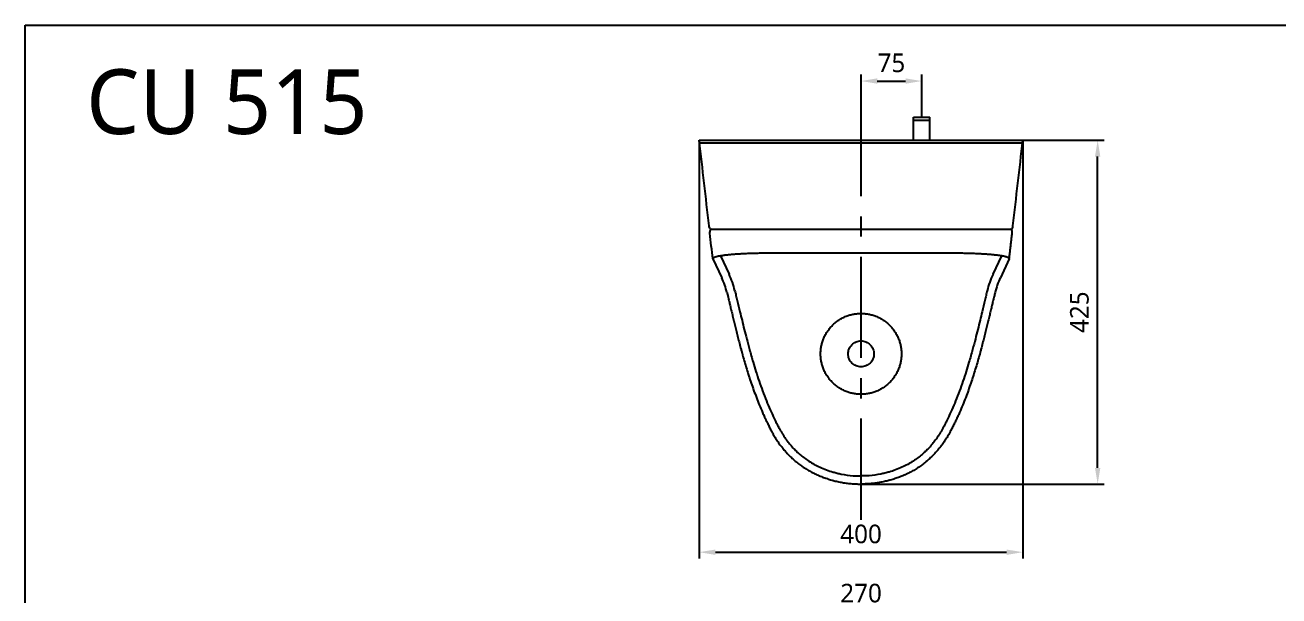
# Model space of a CAD drawing. Extents: x 7744 to 10844, y 0 to 2100.
# Drawn here: x 7744 to 9294, y 1394 to 2100 of the extents above; entities that cross this region are included whole.
import ezdxf

# ---------------------------------------------------------------- set-up
doc = ezdxf.new("R2010")
doc.units = 0
doc.header["$LTSCALE"] = 50
doc.header["$MEASUREMENT"] = 0
doc.linetypes.add('CENTER', pattern=[2, 1.25, -0.25, 0.25, -0.25])
doc.layers.get('0').update_dxf_attribs({"linetype": 'CONTINUOUS'})
doc.layers.get('DEFPOINTS').update_dxf_attribs({"linetype": 'CONTINUOUS'})
for name, color, linetype in [('3', 3, 'CONTINUOUS'), ('5', 5, 'CONTINUOUS'), ('CENTER', 2, 'CENTER')]:
    doc.layers.add(name, color=color, linetype=linetype)
doc.styles.add('GHS', font='romans', dxfattribs={"bigfont": 'ghs'})
doc.styles.get("Standard").update_dxf_attribs({"font": 'NanumGothic.ttf'})
doc.dimstyles.get("Standard").update_dxf_attribs({"dimtxt": 0.18, "dimasz": 0.18, "dimexe": 0.18, "dimexo": 0.0625, "dimgap": 0.09, "dimtad": 0, "dimtih": 1, "dimtoh": 1, "dimdec": 4, "dimzin": 0, "dimdsep": 46, "dimtxsty": 'Standard', "dimcen": 0.09, "dimadec": 0, "dimazin": 0, "dimtfac": 1, "dimtdec": 4, "dimtofl": 0, "dimtmove": 0, "dimatfit": 3, "dimfxl": 0, "dimtolj": 1, "dimtzin": 0, "dimarcsym": 0})

# ---------------------------------------------------------------- blocks, each defined once
blk = doc.blocks.new('*D20')
at = {"layer": '3', "color": 3, "lineweight": -2}
for p, q in [((8642.7, 1125), (8642.7, 1383.1)), ((8912.7, 1125), (8912.7, 1383.1)), ((8662.7, 1375.1), (8892.7, 1375.1))]:
    blk.add_line(p, q, dxfattribs=at)
at = {"layer": '3', "color": 3}
for points in [[(8662.7, 1378.4), (8662.7, 1371.8), (8642.7, 1375.1)], [(8892.7, 1378.4), (8892.7, 1371.8), (8912.7, 1375.1)]]:
    blk.add_solid(points, dxfattribs=at)
at = {"layer": 'DEFPOINTS', "color": 0}
for p in [(8912.7, 1375.1), (8642.7, 1125), (8912.7, 1125)]:
    blk.add_point(p, dxfattribs=at)
at = {"layer": '3', "color": 2, "insert": (8777.7, 1397.6), "char_height": 23, "attachment_point": 5}
blk.add_mtext('\\A1;270', dxfattribs=at)
blk = doc.blocks.new('*D21')
at = {"layer": '3', "color": 3, "lineweight": -2}
for p, q in [((8577.7, 1957.5), (8577.7, 1440.3)), ((8977.6, 1957.5), (8977.6, 1440.3)), ((8597.7, 1448.3), (8957.6, 1448.3))]:
    blk.add_line(p, q, dxfattribs=at)
at = {"layer": '3', "color": 3}
for points in [[(8597.7, 1451.6), (8597.7, 1444.9), (8577.7, 1448.3)], [(8957.6, 1451.6), (8957.6, 1444.9), (8977.6, 1448.3)]]:
    blk.add_solid(points, dxfattribs=at)
at = {"layer": 'DEFPOINTS', "color": 0}
for p in [(8577.7, 1957.5), (8977.6, 1957.5), (8977.6, 1448.3)]:
    blk.add_point(p, dxfattribs=at)
at = {"layer": '3', "color": 2, "insert": (8777.7, 1470.7), "char_height": 23, "attachment_point": 5}
blk.add_mtext('\\A1;400', dxfattribs=at)
blk = doc.blocks.new('*D22')
at = {"color": 3, "lineweight": -2}
for p, q in [((8977.3, 1957.5), (9078.2, 1957.5)), ((9070.2, 1552.5), (9070.2, 1937.5)), ((8777.4, 1532.5), (9078.2, 1532.5))]:
    blk.add_line(p, q, dxfattribs=at)
at = {"color": 3}
for points in [[(9066.9, 1937.5), (9073.5, 1937.5), (9070.2, 1957.5)], [(9066.9, 1552.5), (9073.5, 1552.5), (9070.2, 1532.5)]]:
    blk.add_solid(points, dxfattribs=at)
at = {"layer": 'DEFPOINTS', "color": 0}
for p in [(8977.3, 1957.5), (9070.2, 1957.5), (8777.4, 1532.5)]:
    blk.add_point(p, dxfattribs=at)
at = {"color": 2, "insert": (9047.7, 1745), "char_height": 23, "attachment_point": 5, "rotation": 90}
blk.add_mtext('\\A1;425', dxfattribs=at)
blk = doc.blocks.new('*D25')
at = {"color": 3, "lineweight": -2}
for p, q in [((8777.7, 1988.7), (8777.7, 2038.8)), ((8797.7, 2030.8), (8832.7, 2030.8)), ((8852.7, 1986.3), (8852.7, 2038.8))]:
    blk.add_line(p, q, dxfattribs=at)
at = {"color": 3}
for points in [[(8797.7, 2034.1), (8797.7, 2027.5), (8777.7, 2030.8)], [(8832.7, 2034.1), (8832.7, 2027.5), (8852.7, 2030.8)]]:
    blk.add_solid(points, dxfattribs=at)
at = {"layer": 'DEFPOINTS', "color": 0}
for p in [(8852.7, 2030.8), (8777.7, 1988.7), (8852.7, 1986.3)]:
    blk.add_point(p, dxfattribs=at)
at = {"color": 2, "insert": (8815.2, 2053.2), "char_height": 23, "attachment_point": 5}
blk.add_mtext('\\A1;75', dxfattribs=at)

msp = doc.modelspace()

# ---------------------------------------------------------------- linework, layer by layer
at = {"color": 7, "linetype": 'ByBlock'}
for p, q in [((8842.7, 1961.3), (8842.7, 1986.3)), ((8862.7, 1961.3), (8862.7, 1986.3)), ((8842.7, 1957.5), (8842.7, 1982.5)), ((8862.7, 1957.5), (8862.7, 1982.5))]:
    msp.add_line(p, q, dxfattribs=at)
at = {"color": 7}
for p, q in [((8842.7, 1986.3), (8862.7, 1986.3)), ((8842.7, 1982.5), (8862.7, 1982.5)), ((8577.7, 1957.5), (8977.7, 1957.5)), ((8577.7, 1954.5), (8977.7, 1954.5)), ((8593, 1847.5), (8961.7, 1847.5)), ((8603.9, 1814.5), (8614.5, 1791.9)), ((8951.4, 1814.5), (8940.8, 1791.9)), ((8594.5, 1811.1), (8605.5, 1787.7)), ((8960.9, 1811.1), (8949.9, 1787.7))]:
    msp.add_line(p, q, dxfattribs=at)
for centre, radius, start, end in [((8593, 1850.5), 3, 186.4848, 270), ((8593.6, 1844.5), 3, 90, 186.4776), ((8961.7, 1844.5), 3, 353.521, 90), ((8962.4, 1850.5), 3, 270, 353.5152), ((8514.9, 1745.2), 100, 13.8853, 25.1375), ((8514.9, 1745.2), 110, 13.8853, 25.1375), ((9040.4, 1745.2), 110, 154.8625, 166.1147), ((9040.4, 1745.2), 100, 154.8625, 166.1147)]:
    msp.add_arc(centre, radius, start, end, dxfattribs=at)
at = {"layer": '3', "color": 7}
for points, knots in [([(8590, 1850.2), (8589.9, 1850.7), (8589.9, 1851.2), (8589.8, 1851.7), (8585.8, 1886.9), (8581.8, 1922.2), (8577.7, 1957.5)], [0.2670545, 0.2670545, 0.2670545, 0.2670545, 0.2772531, 0.2772531, 0.2772531, 1, 1, 1, 1]), ([(8965.3, 1850.2), (8965.4, 1850.7), (8965.5, 1851.2), (8965.5, 1851.7), (8969.5, 1886.9), (8973.6, 1922.2), (8977.7, 1957.5)], [0.2670545, 0.2670545, 0.2670545, 0.2670545, 0.2772531, 0.2772531, 0.2772531, 1, 1, 1, 1]), ([(8594.4, 1811.1), (8593.2, 1821.6), (8592, 1832.1), (8590.8, 1842.7), (8590.8, 1843.2), (8590.7, 1843.7), (8590.7, 1844.2)], [0, 0, 0, 0, 0.2157729, 0.2157729, 0.2157729, 0.2260833, 0.2260833, 0.2260833, 0.2260833]), ([(8660.2, 1817.9), (8659.1, 1817.9), (8658, 1817.9), (8655.7, 1817.8), (8653.5, 1817.8), (8650.2, 1817.8), (8646.9, 1817.7), (8643.7, 1817.6), (8641.5, 1817.5), (8639.9, 1817.5), (8639.1, 1817.4), (8638.4, 1817.4), (8637.8, 1817.4), (8637.6, 1817.4), (8636.3, 1817.3), (8635.2, 1817.3), (8633.2, 1817.2), (8631.2, 1817.1), (8628.2, 1816.9), (8625.4, 1816.8), (8622.6, 1816.6), (8620.9, 1816.4), (8619.5, 1816.3), (8618.9, 1816.3), (8618.2, 1816.2), (8617.8, 1816.2), (8617.6, 1816.2), (8617.5, 1816.2), (8616.6, 1816.1), (8615.7, 1816), (8614.1, 1815.9), (8612.6, 1815.7), (8610.4, 1815.5), (8608.3, 1815.2), (8606.3, 1814.9), (8605.1, 1814.7), (8604.3, 1814.6), (8603.8, 1814.5), (8603.3, 1814.4), (8603.1, 1814.4), (8603, 1814.4), (8602.9, 1814.4), (8602.3, 1814.3), (8601.8, 1814.2), (8600.8, 1814), (8599.9, 1813.8), (8598.7, 1813.5), (8597.6, 1813.2), (8596.7, 1812.8), (8596.2, 1812.6), (8595.8, 1812.5), (8595.7, 1812.4), (8595.5, 1812.3), (8595.4, 1812.3), (8595.4, 1812.3), (8595.4, 1812.2), (8595.2, 1812.1), (8594.8, 1811.9), (8594.6, 1811.5), (8594.5, 1811.3), (8594.5, 1811.1), (8594.5, 1811.1)], [0, 0, 0, 0, 0.031803, 0.031803, 0.063606, 0.095409, 0.127212, 0.159015, 0.190818, 0.190818, 0.20672, 0.214671, 0.214671, 0.222622, 0.222622, 0.254425, 0.254425, 0.286228, 0.318031, 0.349834, 0.381637, 0.41344, 0.41344, 0.429342, 0.437292, 0.441268, 0.441268, 0.445243, 0.445243, 0.477046, 0.477046, 0.508849, 0.540652, 0.572455, 0.604258, 0.636061, 0.636061, 0.651963, 0.659914, 0.663889, 0.663889, 0.667865, 0.667865, 0.699668, 0.699668, 0.731471, 0.763274, 0.795077, 0.82688, 0.858683, 0.858683, 0.874585, 0.882535, 0.882535, 0.886511, 0.886511, 0.890486, 0.922289, 0.954092, 0.985895, 1, 1, 1, 1]), ([(8960.9, 1811.1), (8960.9, 1811.1), (8960.9, 1811.2), (8960.8, 1811.3), (8960.8, 1811.5), (8960.5, 1811.9), (8960.1, 1812.2), (8959.5, 1812.5), (8958.9, 1812.7), (8958.5, 1812.9), (8958.3, 1813), (8958, 1813.1), (8957.9, 1813.1), (8957.8, 1813.1), (8957.8, 1813.1), (8957.4, 1813.3), (8957, 1813.4), (8956.3, 1813.6), (8955.5, 1813.8), (8954.1, 1814.1), (8952.5, 1814.4), (8950.9, 1814.6), (8949.7, 1814.8), (8948.7, 1815), (8948.2, 1815), (8947.7, 1815.1), (8947.4, 1815.1), (8947.2, 1815.2), (8947.2, 1815.2), (8946.4, 1815.3), (8945, 1815.4), (8942.8, 1815.7), (8940.5, 1815.9), (8938, 1816.2), (8935.5, 1816.4), (8933.7, 1816.5), (8932.3, 1816.6), (8931.6, 1816.6), (8930.9, 1816.7), (8930.6, 1816.7), (8930.5, 1816.7), (8930.2, 1816.7), (8929.2, 1816.8), (8928.1, 1816.9), (8926.2, 1817), (8924.2, 1817.1), (8921.2, 1817.2), (8918.1, 1817.4), (8915, 1817.5), (8912.9, 1817.6), (8911.2, 1817.6), (8910.4, 1817.6), (8909.6, 1817.7), (8909.2, 1817.7), (8909.1, 1817.7), (8908.8, 1817.7), (8907.5, 1817.7), (8905.2, 1817.8), (8901.9, 1817.8), (8898.5, 1817.9), (8896.2, 1817.9), (8895.1, 1817.9)], [0, 0, 0, 0, 0.01412, 0.01412, 0.045923, 0.077726, 0.109528, 0.141331, 0.173133, 0.173133, 0.189034, 0.196985, 0.20096, 0.20096, 0.204936, 0.204936, 0.236738, 0.236738, 0.268541, 0.300343, 0.332146, 0.363949, 0.395751, 0.395751, 0.411652, 0.419603, 0.423578, 0.423578, 0.427554, 0.427554, 0.459356, 0.491159, 0.522961, 0.554764, 0.586567, 0.618369, 0.618369, 0.63427, 0.642221, 0.642221, 0.646196, 0.646196, 0.650172, 0.681974, 0.681974, 0.713777, 0.745579, 0.777382, 0.809185, 0.840987, 0.840987, 0.856888, 0.864839, 0.864839, 0.868814, 0.868814, 0.87279, 0.904592, 0.936395, 0.968197, 1, 1, 1, 1]), ([(8612, 1769.2), (8612.2, 1768.4), (8612.4, 1767.6), (8612.8, 1766.1), (8613, 1765.3), (8613.2, 1764.4), (8613.3, 1764.1), (8613.3, 1763.8), (8613.4, 1763.6), (8613.4, 1763.5), (8613.5, 1763), (8613.6, 1762.6), (8614.1, 1760.5), (8614.5, 1758.9), (8615.3, 1755.4), (8615.8, 1753.7), (8616.6, 1750), (8617.1, 1748.2), (8618, 1744.3), (8618.5, 1742.4), (8619.4, 1738.4), (8619.9, 1736.3), (8620.9, 1732.1), (8621.5, 1729.9), (8622.6, 1725.5), (8623.1, 1723.3), (8624.3, 1718.7), (8624.9, 1716.3), (8626.1, 1711.5), (8626.7, 1709.1), (8628, 1704.1), (8628.7, 1701.5), (8629.7, 1697.7), (8630.1, 1696.4), (8630.5, 1694.7), (8630.7, 1694.2), (8630.8, 1693.7), (8630.9, 1693.4), (8631, 1693.2), (8631.2, 1692.4), (8631.4, 1691.7), (8632.3, 1688.4), (8633.1, 1685.7), (8634.7, 1680.2), (8635.5, 1677.4), (8637.2, 1671.8), (8638.1, 1669), (8639.9, 1663.2), (8640.9, 1660.3), (8642.9, 1654.5), (8643.9, 1651.5), (8646, 1645.6), (8647.2, 1642.6), (8649.5, 1636.5), (8650.7, 1633.5), (8653.2, 1627.3), (8654.5, 1624.2), (8656.6, 1619.5), (8657.3, 1617.9), (8658.3, 1615.6), (8658.9, 1614.4), (8659.4, 1613.2), (8659.8, 1612.4), (8660, 1612), (8660.9, 1610), (8661.7, 1608.4), (8662.9, 1606.1), (8663.3, 1605.3), (8664, 1603.7), (8664.4, 1602.9), (8665.3, 1601.3), (8665.7, 1600.5), (8666.5, 1599), (8666.9, 1598.2), (8667.5, 1597), (8667.7, 1596.6), (8668.2, 1595.8), (8668.8, 1594.6), (8669.9, 1592.6), (8670.9, 1591.1), (8671.8, 1589.5), (8672.3, 1588.8), (8673.8, 1586.5), (8674.8, 1584.9), (8676.9, 1581.9), (8678, 1580.4), (8679.5, 1578.6), (8679.9, 1578), (8680.4, 1577.4), (8680.7, 1577.1), (8680.8, 1576.9), (8681.5, 1576), (8682.2, 1575.2), (8684, 1573.1), (8685.3, 1571.7), (8687.2, 1569.6), (8687.9, 1568.9), (8689.2, 1567.5), (8689.9, 1566.9), (8691.9, 1564.9), (8693.3, 1563.6), (8695.1, 1562), (8695.5, 1561.7), (8696.2, 1561), (8697.3, 1560.1), (8699.2, 1558.6), (8700.7, 1557.4), (8702.3, 1556.2), (8703.9, 1555.1), (8705.5, 1554), (8706.7, 1553.1), (8707.1, 1552.9), (8707.6, 1552.5), (8707.7, 1552.5), (8708, 1552.3), (8708.3, 1552.1), (8710.3, 1550.9), (8712.2, 1549.7), (8715.6, 1547.8), (8717.4, 1546.9), (8720.9, 1545.1), (8722.7, 1544.3), (8726.3, 1542.7), (8728.2, 1541.9), (8731.9, 1540.5), (8733.8, 1539.8), (8737.6, 1538.6), (8739.5, 1538), (8741.7, 1537.4), (8741.9, 1537.3), (8742.4, 1537.2), (8742.7, 1537.1), (8743.4, 1536.9), (8743.9, 1536.8), (8745.4, 1536.4), (8746.4, 1536.2), (8749.3, 1535.5), (8751.3, 1535.1), (8755.2, 1534.4), (8757.2, 1534), (8761.2, 1533.5), (8765.2, 1533), (8769.2, 1532.8), (8773.3, 1532.6), (8775.3, 1532.5), (8777.5, 1532.5), (8777.7, 1532.5), (8778, 1532.5)], [0.2302405, 0.2302405, 0.2302405, 0.2302405, 0.234375, 0.234375, 0.2382813, 0.2382813, 0.2392578, 0.2397461, 0.2397461, 0.2402344, 0.2402344, 0.2421875, 0.2421875, 0.25, 0.25, 0.2578125, 0.2578125, 0.265625, 0.265625, 0.2734375, 0.2734375, 0.28125, 0.28125, 0.2890625, 0.2890625, 0.296875, 0.296875, 0.3046875, 0.3046875, 0.3125, 0.3125, 0.3203125, 0.3203125, 0.3242188, 0.3242188, 0.3251953, 0.3256836, 0.3256836, 0.3261719, 0.3261719, 0.328125, 0.328125, 0.3359375, 0.3359375, 0.34375, 0.34375, 0.3515625, 0.3515625, 0.359375, 0.359375, 0.3671875, 0.3671875, 0.375, 0.375, 0.3828125, 0.3828125, 0.390625, 0.390625, 0.3945313, 0.3945313, 0.3964844, 0.3974609, 0.3974609, 0.3984375, 0.3984375, 0.4023438, 0.4023438, 0.4042969, 0.4042969, 0.40625, 0.40625, 0.4082031, 0.4082031, 0.4101563, 0.4101563, 0.4111328, 0.4111328, 0.4121094, 0.4140625, 0.4160156, 0.4160156, 0.4179688, 0.4179688, 0.421875, 0.421875, 0.4257813, 0.4257813, 0.4267578, 0.4272461, 0.4272461, 0.4277344, 0.4277344, 0.4296875, 0.4296875, 0.4335938, 0.4335938, 0.4355469, 0.4355469, 0.4375, 0.4375, 0.4414063, 0.4414063, 0.4423828, 0.4423828, 0.4433594, 0.4453125, 0.4472656, 0.4472656, 0.4492188, 0.4511719, 0.4511719, 0.4521484, 0.4521484, 0.4523926, 0.4523926, 0.4526367, 0.453125, 0.4570313, 0.4570313, 0.4609375, 0.4609375, 0.4648438, 0.4648438, 0.46875, 0.46875, 0.4726563, 0.4726563, 0.4765625, 0.4765625, 0.4770508, 0.4770508, 0.4775391, 0.4775391, 0.4785156, 0.4785156, 0.4804688, 0.4804688, 0.484375, 0.484375, 0.4882813, 0.4882813, 0.4921875, 0.4960938, 0.4960938, 0.5, 0.5, 0.5004222, 0.5004222, 0.5004222, 0.5004222]), ([(8621.7, 1771.6), (8622.2, 1769.7), (8622.6, 1767.8), (8623.6, 1763.7), (8624.1, 1761.6), (8625.7, 1755), (8626.8, 1750.3), (8629.6, 1738.7), (8631.4, 1731.5), (8635.2, 1716), (8637.3, 1707.7), (8640.5, 1696.4), (8641.2, 1693.7), (8642.7, 1688.4), (8643.5, 1685.8), (8646.5, 1675.5), (8648.9, 1667.7), (8654.4, 1651.8), (8657.4, 1643.6), (8662.2, 1631.7), (8663.7, 1628.1), (8666.3, 1622.2), (8667.4, 1619.8), (8669.4, 1615.4), (8670.4, 1613.3), (8672.2, 1609.8), (8672.9, 1608.3), (8674.1, 1606), (8674.6, 1605.1), (8675.5, 1603.3), (8675.9, 1602.5), (8676.7, 1601), (8677, 1600.5), (8677.6, 1599.3), (8678, 1598.8), (8678.9, 1597.1), (8679.6, 1596), (8681, 1593.8), (8681.7, 1592.7), (8683.7, 1589.5), (8685.2, 1587.5), (8687.8, 1584.1), (8688.9, 1582.7), (8691.6, 1579.6), (8693.1, 1577.9), (8696.1, 1574.8), (8697.4, 1573.4), (8699.8, 1571.1), (8700.9, 1570.2), (8703.7, 1567.8), (8705.4, 1566.4), (8709.1, 1563.6), (8711, 1562.3), (8715.2, 1559.5), (8717.5, 1558.2), (8722.2, 1555.6), (8724.6, 1554.4), (8732.2, 1550.9), (8737.5, 1549), (8744.7, 1546.9), (8746.4, 1546.5), (8749.8, 1545.6), (8751.5, 1545.3), (8758, 1544), (8762.9, 1543.3), (8771.1, 1542.6), (8774.5, 1542.5), (8778, 1542.5)], [0.2302405, 0.2302405, 0.2302405, 0.2302405, 0.2401703, 0.2401703, 0.2501, 0.2501, 0.2699595, 0.2699595, 0.296464, 0.296464, 0.3229684, 0.3229684, 0.3307325, 0.3307325, 0.3384966, 0.3384966, 0.3601477, 0.3601477, 0.3817988, 0.3817988, 0.3911278, 0.3911278, 0.3971099, 0.3971099, 0.402329, 0.402329, 0.4061103, 0.4061103, 0.4083294, 0.4083294, 0.4105485, 0.4105485, 0.412067, 0.412067, 0.4135855, 0.4135855, 0.4166225, 0.4166225, 0.4196596, 0.4196596, 0.425295, 0.425295, 0.4293475, 0.4293475, 0.4345494, 0.4345494, 0.4388263, 0.4388263, 0.4419958, 0.4419958, 0.4470693, 0.4470693, 0.4521427, 0.4521427, 0.4579214, 0.4579214, 0.4637001, 0.4637001, 0.4757567, 0.4757567, 0.4793981, 0.4793981, 0.4830396, 0.4830396, 0.4933328, 0.4933328, 0.5004222, 0.5004222, 0.5004222, 0.5004222]), ([(8933.6, 1771.6), (8933.2, 1769.7), (8932.7, 1767.8), (8931.7, 1763.7), (8931.2, 1761.6), (8929.6, 1755), (8928.5, 1750.3), (8925.7, 1738.7), (8924, 1731.5), (8920.1, 1716), (8918, 1707.7), (8914.9, 1696.4), (8914.2, 1693.7), (8912.6, 1688.4), (8911.9, 1685.8), (8908.8, 1675.5), (8906.4, 1667.7), (8901, 1651.8), (8898, 1643.6), (8893.2, 1631.7), (8891.6, 1628.1), (8889, 1622.2), (8887.9, 1619.8), (8885.9, 1615.4), (8884.9, 1613.3), (8883.2, 1609.8), (8882.4, 1608.3), (8881.2, 1606), (8880.8, 1605.1), (8879.9, 1603.3), (8879.4, 1602.5), (8878.6, 1601), (8878.3, 1600.5), (8877.7, 1599.3), (8877.4, 1598.8), (8876.4, 1597.1), (8875.8, 1596), (8874.4, 1593.8), (8873.7, 1592.7), (8871.6, 1589.5), (8870.2, 1587.5), (8867.6, 1584.1), (8866.4, 1582.7), (8863.8, 1579.6), (8862.2, 1577.9), (8859.3, 1574.8), (8857.9, 1573.4), (8855.5, 1571.1), (8854.4, 1570.2), (8851.7, 1567.8), (8849.9, 1566.4), (8846.2, 1563.6), (8844.3, 1562.3), (8840.1, 1559.5), (8837.8, 1558.2), (8833.1, 1555.6), (8830.7, 1554.4), (8823.2, 1550.9), (8817.8, 1549), (8810.6, 1546.9), (8809, 1546.5), (8805.6, 1545.6), (8803.9, 1545.3), (8797.3, 1544), (8792.5, 1543.3), (8784.2, 1542.6), (8780.8, 1542.5), (8777.4, 1542.5)], [0.2302405, 0.2302405, 0.2302405, 0.2302405, 0.2401703, 0.2401703, 0.2501, 0.2501, 0.2699595, 0.2699595, 0.296464, 0.296464, 0.3229684, 0.3229684, 0.3307325, 0.3307325, 0.3384966, 0.3384966, 0.3601477, 0.3601477, 0.3817988, 0.3817988, 0.3911278, 0.3911278, 0.3971099, 0.3971099, 0.402329, 0.402329, 0.4061103, 0.4061103, 0.4083294, 0.4083294, 0.4105485, 0.4105485, 0.412067, 0.412067, 0.4135855, 0.4135855, 0.4166225, 0.4166225, 0.4196596, 0.4196596, 0.425295, 0.425295, 0.4293475, 0.4293475, 0.4345494, 0.4345494, 0.4388263, 0.4388263, 0.4419958, 0.4419958, 0.4470693, 0.4470693, 0.4521427, 0.4521427, 0.4579214, 0.4579214, 0.4637001, 0.4637001, 0.4757567, 0.4757567, 0.4793981, 0.4793981, 0.4830396, 0.4830396, 0.4933328, 0.4933328, 0.5004222, 0.5004222, 0.5004222, 0.5004222]), ([(8943.3, 1769.2), (8943.1, 1768.4), (8942.9, 1767.6), (8942.6, 1766.1), (8942.4, 1765.3), (8942.1, 1764.4), (8942.1, 1764.1), (8942, 1763.8), (8942, 1763.6), (8941.9, 1763.5), (8941.8, 1763), (8941.7, 1762.6), (8941.2, 1760.5), (8940.8, 1758.9), (8940, 1755.4), (8939.6, 1753.7), (8938.7, 1750), (8938.3, 1748.2), (8937.3, 1744.3), (8936.9, 1742.4), (8935.9, 1738.4), (8935.4, 1736.3), (8934.4, 1732.1), (8933.9, 1729.9), (8932.8, 1725.5), (8932.2, 1723.3), (8931.1, 1718.7), (8930.5, 1716.3), (8929.3, 1711.5), (8928.6, 1709.1), (8927.3, 1704.1), (8926.7, 1701.5), (8925.6, 1697.7), (8925.2, 1696.4), (8924.8, 1694.7), (8924.7, 1694.2), (8924.5, 1693.7), (8924.4, 1693.4), (8924.4, 1693.2), (8924.2, 1692.4), (8924, 1691.7), (8923, 1688.4), (8922.3, 1685.7), (8920.7, 1680.2), (8919.8, 1677.4), (8918.1, 1671.8), (8917.2, 1669), (8915.4, 1663.2), (8914.4, 1660.3), (8912.5, 1654.5), (8911.4, 1651.5), (8909.3, 1645.6), (8908.2, 1642.6), (8905.9, 1636.5), (8904.7, 1633.5), (8902.1, 1627.3), (8900.8, 1624.2), (8898.8, 1619.5), (8898.1, 1617.9), (8897, 1615.6), (8896.4, 1614.4), (8895.9, 1613.2), (8895.5, 1612.4), (8895.3, 1612), (8894.4, 1610), (8893.6, 1608.4), (8892.5, 1606.1), (8892.1, 1605.3), (8891.3, 1603.7), (8890.9, 1602.9), (8890.1, 1601.3), (8889.7, 1600.5), (8888.9, 1599), (8888.4, 1598.2), (8887.8, 1597), (8887.6, 1596.6), (8887.2, 1595.8), (8886.5, 1594.6), (8885.4, 1592.6), (8884.5, 1591.1), (8883.5, 1589.5), (8883.1, 1588.8), (8881.6, 1586.5), (8880.5, 1584.9), (8878.4, 1581.9), (8877.3, 1580.4), (8875.9, 1578.6), (8875.4, 1578), (8875, 1577.4), (8874.7, 1577.1), (8874.5, 1576.9), (8873.8, 1576), (8873.2, 1575.2), (8871.3, 1573.1), (8870.1, 1571.7), (8868.1, 1569.6), (8867.5, 1568.9), (8866.1, 1567.5), (8865.5, 1566.9), (8863.4, 1564.9), (8862, 1563.6), (8860.2, 1562), (8859.9, 1561.7), (8859.1, 1561), (8858, 1560.1), (8856.2, 1558.6), (8854.6, 1557.4), (8853.1, 1556.2), (8851.5, 1555.1), (8849.9, 1554), (8848.6, 1553.1), (8848.2, 1552.9), (8847.7, 1552.5), (8847.6, 1552.5), (8847.4, 1552.3), (8847.1, 1552.1), (8845.1, 1550.9), (8843.2, 1549.7), (8839.7, 1547.8), (8838, 1546.9), (8834.4, 1545.1), (8832.6, 1544.3), (8829, 1542.7), (8827.2, 1541.9), (8823.4, 1540.5), (8821.6, 1539.8), (8817.8, 1538.6), (8815.8, 1538), (8813.6, 1537.4), (8813.4, 1537.3), (8812.9, 1537.2), (8812.7, 1537.1), (8811.9, 1536.9), (8811.4, 1536.8), (8810, 1536.4), (8809, 1536.2), (8806, 1535.5), (8804.1, 1535.1), (8800.1, 1534.4), (8798.1, 1534), (8794.1, 1533.5), (8790.1, 1533), (8786.1, 1532.8), (8782.1, 1532.6), (8780.1, 1532.5), (8777.8, 1532.5), (8777.6, 1532.5), (8777.4, 1532.5)], [0.2302405, 0.2302405, 0.2302405, 0.2302405, 0.234375, 0.234375, 0.2382813, 0.2382813, 0.2392578, 0.2397461, 0.2397461, 0.2402344, 0.2402344, 0.2421875, 0.2421875, 0.25, 0.25, 0.2578125, 0.2578125, 0.265625, 0.265625, 0.2734375, 0.2734375, 0.28125, 0.28125, 0.2890625, 0.2890625, 0.296875, 0.296875, 0.3046875, 0.3046875, 0.3125, 0.3125, 0.3203125, 0.3203125, 0.3242188, 0.3242188, 0.3251953, 0.3256836, 0.3256836, 0.3261719, 0.3261719, 0.328125, 0.328125, 0.3359375, 0.3359375, 0.34375, 0.34375, 0.3515625, 0.3515625, 0.359375, 0.359375, 0.3671875, 0.3671875, 0.375, 0.375, 0.3828125, 0.3828125, 0.390625, 0.390625, 0.3945313, 0.3945313, 0.3964844, 0.3974609, 0.3974609, 0.3984375, 0.3984375, 0.4023438, 0.4023438, 0.4042969, 0.4042969, 0.40625, 0.40625, 0.4082031, 0.4082031, 0.4101563, 0.4101563, 0.4111328, 0.4111328, 0.4121094, 0.4140625, 0.4160156, 0.4160156, 0.4179688, 0.4179688, 0.421875, 0.421875, 0.4257813, 0.4257813, 0.4267578, 0.4272461, 0.4272461, 0.4277344, 0.4277344, 0.4296875, 0.4296875, 0.4335938, 0.4335938, 0.4355469, 0.4355469, 0.4375, 0.4375, 0.4414063, 0.4414063, 0.4423828, 0.4423828, 0.4433594, 0.4453125, 0.4472656, 0.4472656, 0.4492188, 0.4511719, 0.4511719, 0.4521484, 0.4521484, 0.4523926, 0.4523926, 0.4526367, 0.453125, 0.4570313, 0.4570313, 0.4609375, 0.4609375, 0.4648438, 0.4648438, 0.46875, 0.46875, 0.4726563, 0.4726563, 0.4765625, 0.4765625, 0.4770508, 0.4770508, 0.4775391, 0.4775391, 0.4785156, 0.4785156, 0.4804688, 0.4804688, 0.484375, 0.484375, 0.4882813, 0.4882813, 0.4921875, 0.4960938, 0.4960938, 0.5, 0.5, 0.5004222, 0.5004222, 0.5004222, 0.5004222]), ([(8777.7, 1677.5), (8775.6, 1677.5), (8773.5, 1677.9), (8769.6, 1679.5), (8767.8, 1680.7), (8764.9, 1683.7), (8763.7, 1685.4), (8762.1, 1689.3), (8761.7, 1691.4), (8761.7, 1695.6), (8762.1, 1697.7), (8763.7, 1701.5), (8764.9, 1703.3), (8767.8, 1706.3), (8769.6, 1707.5), (8773.5, 1709.1), (8775.6, 1709.5), (8777.7, 1709.5)], [0, 0, 0, 0, 0.125, 0.125, 0.25, 0.25, 0.375, 0.375, 0.5, 0.5, 0.625, 0.625, 0.75, 0.75, 0.875, 0.875, 1, 1, 1, 1]), ([(8777.7, 1709.5), (8779.8, 1709.5), (8781.9, 1709.1), (8785.7, 1707.5), (8787.5, 1706.3), (8790.5, 1703.3), (8791.6, 1701.5), (8793.3, 1697.7), (8793.7, 1695.6), (8793.7, 1691.4), (8793.3, 1689.3), (8791.6, 1685.4), (8790.5, 1683.7), (8787.5, 1680.7), (8785.7, 1679.5), (8781.9, 1677.9), (8779.8, 1677.5), (8777.7, 1677.5)], [0, 0, 0, 0, 0.125, 0.125, 0.25, 0.25, 0.375, 0.375, 0.5, 0.5, 0.625, 0.625, 0.75, 0.75, 0.875, 0.875, 1, 1, 1, 1])]:
    msp.add_open_spline(points, degree=3, knots=knots, dxfattribs=at)
for points, degree in [([(8960.9, 1811.1), (8962.8, 1827.6), (8964.7, 1844.2)], 2), ([(8895.1, 1817.9), (8885.3, 1817.9), (8865.7, 1818), (8836.4, 1818.1), (8807, 1818.2), (8777.7, 1818.2), (8748.3, 1818.2), (8719, 1818.1), (8689.6, 1818), (8670, 1817.9), (8660.2, 1817.9)], 3)]:
    msp.add_open_spline(points, degree=degree, dxfattribs=at)
for points in [[(8777.7, 1643.5), (8727.7, 1643.5), (8727.7, 1693.5), (8727.7, 1743.5), (8777.7, 1743.5)], [(8777.7, 1743.5), (8827.7, 1743.5), (8827.7, 1693.5), (8827.7, 1643.5), (8777.7, 1643.5)]]:
    msp.add_rational_spline(points, [1, 0.707106781187, 1, 0.707106781187, 1], degree=2, knots=[0, 0, 0, 0.5, 0.5, 1, 1, 1], dxfattribs=at)
at = {"layer": '5'}
msp.add_lwpolyline([(7744.3, 2100), (10844.3, 2100), (10844.3, 0), (7744.3, 0)], close=True, dxfattribs=at)
at = {"layer": 'CENTER', "color": 2, "linetype": 'CENTER', "ltscale": 2}
msp.add_line((8777.7, 1488.4), (8777.7, 1988.7), dxfattribs=at)

# ---------------------------------------------------------------- texts
at = {"insert": (7819.7, 2045.3), "char_height": 80, "width": 456.6, "attachment_point": 1, "style": 'GHS'}
msp.add_mtext('{\\fNanumGothic|b0|i0|c0|p50;CU\\fNanumGothic|b0|i0|c129|p50; \\fNanumGothic|b0|i0|c0|p50;51\\fNanumGothic|b0|i0|c129|p50;5}', dxfattribs=at)

# ---------------------------------------------------------------- dimensions: what is measured, and where the dimension line sits
dim = msp.add_linear_dim(base=(8852.7, 2030.8), p1=(8777.7, 1988.7), p2=(8852.7, 1986.3), dimstyle='Standard', override={"dimtxt": 23, "dimasz": 20, "dimexe": 8, "dimexo": 0, "dimgap": 10, "dimtad": 1, "dimtih": 0, "dimdec": 0, "dimzin": 8, "dimcen": 0.9, "dimclrd": 3, "dimclre": 3, "dimclrt": 2, "dimtdec": 0, "dimtix": 1, "dimtofl": 1, "dimarcsym": 1})
dim.commit()
dim.dimension.update_dxf_attribs({"geometry": '*D25', "text_midpoint": (8815.2, 2053.2)})
dim = msp.add_linear_dim(base=(9070.2, 1957.5), p1=(8777.4, 1532.5), p2=(8977.3, 1957.5), angle=90, dimstyle='Standard', override={"dimtxt": 23, "dimasz": 20, "dimexe": 8, "dimexo": 0, "dimgap": 10, "dimtad": 1, "dimtih": 0, "dimdec": 0, "dimzin": 8, "dimcen": 0.9, "dimclrd": 3, "dimclre": 3, "dimclrt": 2, "dimtdec": 0, "dimtix": 1, "dimtofl": 1, "dimarcsym": 1})
dim.commit()
dim.dimension.update_dxf_attribs({"geometry": '*D22', "text_midpoint": (9047.7, 1745)})
at = {"layer": '3'}
for base, p1, p2, picture, middle in [((8977.6, 1448.3), (8577.7, 1957.5), (8977.6, 1957.5), '*D21', (8777.7, 1470.7)), ((8912.6, 1375.1), (8642.7, 1125), (8912.6, 1125), '*D20', (8777.7, 1397.6))]:
    dim = msp.add_linear_dim(base=base, p1=p1, p2=p2, dimstyle='Standard', override={"dimtxt": 23, "dimasz": 20, "dimexe": 8, "dimexo": 0, "dimgap": 10, "dimtad": 1, "dimtih": 0, "dimdec": 0, "dimzin": 8, "dimcen": 0.9, "dimclrd": 3, "dimclre": 3, "dimclrt": 2, "dimtdec": 0, "dimtix": 1, "dimtofl": 1, "dimarcsym": 1}, dxfattribs=at)
    dim.commit()
    dim.dimension.update_dxf_attribs({"geometry": picture, "text_midpoint": middle})

doc.saveas('drawing.dxf')
